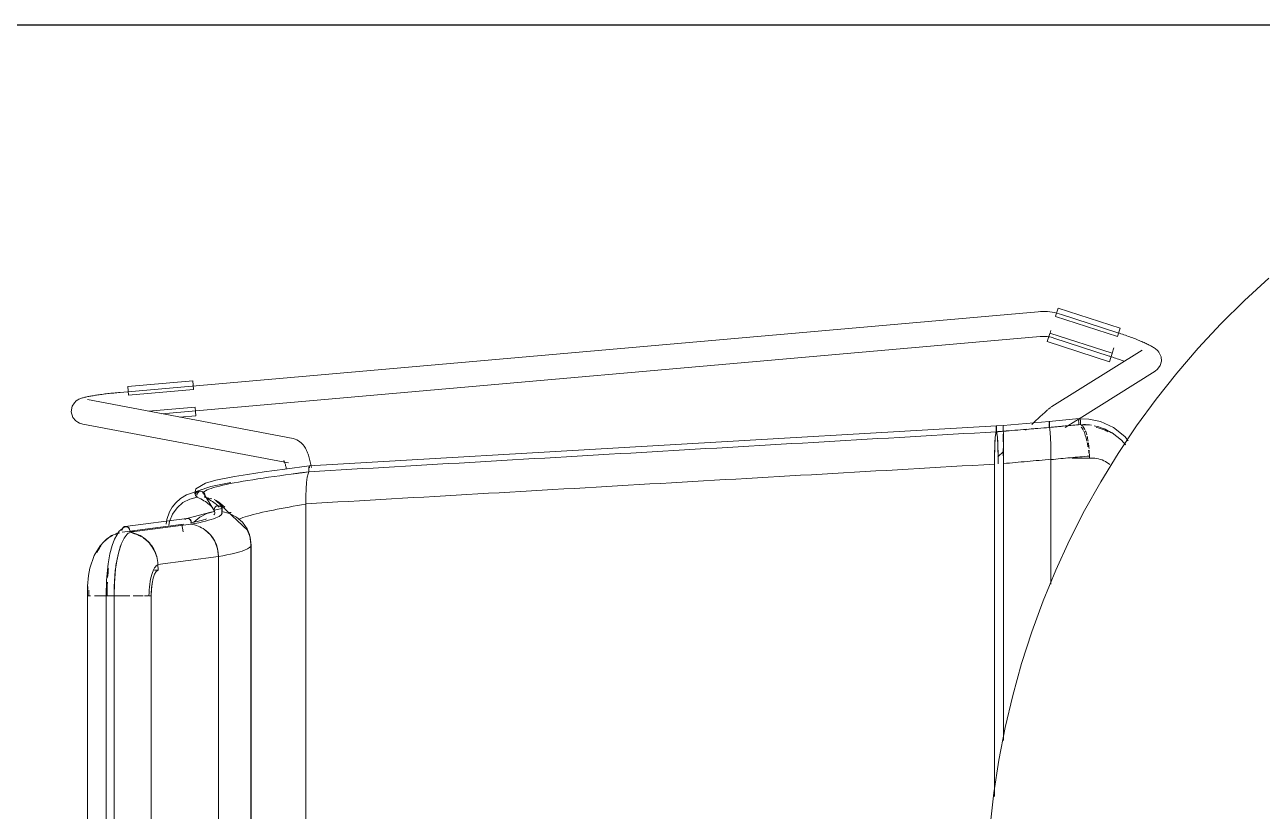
# Model space of a CAD drawing. Header units: millimetres. Extents: x 79795 to 317870, y -36033 to 97293.
# Drawn here: x 158832 to 159430, y 25576 to 25955 of the extents above; entities that cross this region are included whole.
import ezdxf

# ---------------------------------------------------------------- set-up
doc = ezdxf.new("R2010")
doc.units = ezdxf.units.MM
doc.header["$MEASUREMENT"] = 0
doc.layers.add('CSM-STL-XX-ZZ-M3-A-XXXX-00001_detached _19_04_21__rvt-1-Level 4$0$I-WALL', color=7, linetype='CONTINUOUS', lineweight=9)
doc.layers.add('I-FURN', color=8, linetype='CONTINUOUS', lineweight=9)

msp = doc.modelspace()

# ---------------------------------------------------------------- linework, layer by layer
at = {"layer": 'CSM-STL-XX-ZZ-M3-A-XXXX-00001_detached _19_04_21__rvt-1-Level 4$0$I-WALL', "lineweight": 30}
msp.add_line((157247.81, 25955.33), (161148.83, 25955.33), dxfattribs=at)
at = {"layer": 'I-FURN'}
for p, q in [((159432.99, 25832.91), (159421.17, 25822.12)), ((159330.51, 25816.5), (159331.14, 25818.45)), ((159331.14, 25818.45), (159361.15, 25808.76)), ((159421.17, 25822.12), (159409.8, 25810.87)), ((159321.46, 25816.73), (158878.13, 25777.79)), ((159321.5, 25816.74), (159321.46, 25816.74)), ((159322.64, 25816.82), (159321.5, 25816.74)), ((159323.78, 25816.85), (159322.64, 25816.82)), ((159324.92, 25816.83), (159323.78, 25816.85)), ((159326.06, 25816.77), (159324.92, 25816.83)), ((159327.2, 25816.66), (159326.06, 25816.77)), ((159328.33, 25816.51), (159327.2, 25816.66)), ((159329.46, 25816.31), (159328.33, 25816.51)), ((159330.57, 25816.07), (159329.46, 25816.31)), ((159329.83, 25814.41), (159359.84, 25804.72)), ((159329.87, 25814.52), (159330.51, 25816.5)), ((159331.68, 25815.78), (159330.57, 25816.07)), ((159332.77, 25815.45), (159331.68, 25815.78)), ((159359.59, 25806.74), (159332.77, 25815.45)), ((159326.55, 25804.25), (159327.19, 25806.22)), ((159357.24, 25796.65), (159327.23, 25806.34)), ((159327.26, 25806.43), (159327.64, 25807.6)), ((159360.05, 25806.59), (159359.59, 25806.74)), ((159360.52, 25806.81), (159359.88, 25804.84)), ((159360.79, 25806.34), (159360.05, 25806.59)), ((159361.15, 25808.76), (159360.52, 25806.81)), ((159361.52, 25806.1), (159360.79, 25806.34)), ((159362.26, 25805.85), (159361.52, 25806.1)), ((159362.98, 25805.6), (159362.26, 25805.85)), ((159409.8, 25810.87), (159398.89, 25799.17)), ((158898.16, 25767.5), (159322.51, 25804.78)), ((159322.51, 25804.78), (159323.17, 25804.83)), ((159323.17, 25804.83), (159323.83, 25804.85)), ((159323.83, 25804.85), (159324.49, 25804.84)), ((159324.49, 25804.84), (159325.15, 25804.8)), ((159325.15, 25804.8), (159325.81, 25804.74)), ((159325.81, 25804.74), (159326.47, 25804.65)), ((159325.92, 25802.29), (159326.55, 25804.25)), ((159325.92, 25802.29), (159355.93, 25792.61)), ((159326.47, 25804.65), (159327.12, 25804.54)), ((159327.12, 25804.54), (159327.77, 25804.4)), ((159327.77, 25804.4), (159328.41, 25804.24)), ((159328.41, 25804.24), (159329.04, 25804.05)), ((159329.04, 25804.05), (159329.06, 25804.04)), ((159329.06, 25804.04), (159355.88, 25795.32)), ((159363.71, 25805.35), (159362.98, 25805.6)), ((159364.42, 25805.09), (159363.71, 25805.35)), ((159365.13, 25804.84), (159364.42, 25805.09)), ((159365.83, 25804.58), (159365.13, 25804.84)), ((159366.52, 25804.33), (159365.83, 25804.58)), ((159367.19, 25804.07), (159366.52, 25804.33)), ((159367.86, 25803.82), (159367.19, 25804.07)), ((159368.51, 25803.57), (159367.86, 25803.82)), ((159369.15, 25803.31), (159368.51, 25803.57)), ((159369.78, 25803.06), (159369.15, 25803.31)), ((159370.39, 25802.81), (159369.78, 25803.06)), ((159370.98, 25802.57), (159370.39, 25802.81)), ((159371.56, 25802.32), (159370.98, 25802.57)), ((159372.13, 25802.08), (159371.56, 25802.32)), ((159372.67, 25801.84), (159372.13, 25802.08)), ((159373.2, 25801.6), (159372.67, 25801.84)), ((159373.71, 25801.37), (159373.2, 25801.6)), ((159374.2, 25801.13), (159373.71, 25801.37)), ((159374.67, 25800.9), (159374.2, 25801.13)), ((159375.13, 25800.67), (159374.67, 25800.9)), ((159375.57, 25800.44), (159375.13, 25800.67)), ((159375.99, 25800.22), (159375.57, 25800.44)), ((159376.4, 25799.98), (159375.99, 25800.22)), ((159376.8, 25799.75), (159376.4, 25799.98)), ((159371.74, 25798.25), (159328.16, 25770.94)), ((159356.21, 25795.22), (159355.88, 25795.32)), ((159356.56, 25794.56), (159355.93, 25792.61)), ((159356.9, 25794.99), (159356.21, 25795.22)), ((159357.2, 25796.53), (159356.56, 25794.56)), ((159357.59, 25794.76), (159356.9, 25794.99)), ((159357.27, 25796.75), (159358.07, 25799.23)), ((159358.28, 25794.53), (159357.59, 25794.76)), ((159358.96, 25794.29), (159358.28, 25794.53)), ((159359.63, 25794.06), (159358.96, 25794.29)), ((159360.3, 25793.82), (159359.63, 25794.06)), ((159377.2, 25799.51), (159376.8, 25799.75)), ((159377.58, 25799.25), (159377.2, 25799.51)), ((159377.97, 25798.97), (159377.58, 25799.25)), ((159378.38, 25798.66), (159377.97, 25798.97)), ((159378.8, 25798.29), (159378.38, 25798.66)), ((159379.27, 25797.83), (159378.8, 25798.29)), ((159379.79, 25797.2), (159379.27, 25797.83)), ((159380.35, 25796.29), (159379.79, 25797.2)), ((159380.87, 25794.91), (159380.35, 25796.29)), ((159381.05, 25792.93), (159380.87, 25794.91)), ((159398.89, 25799.17), (159388.45, 25787.05)), ((159341.35, 25765.05), (159378.11, 25788.08)), ((159360.95, 25793.59), (159360.3, 25793.82)), ((159361.6, 25793.35), (159360.95, 25793.59)), ((159362.24, 25793.12), (159361.6, 25793.35)), ((159362.86, 25792.88), (159362.24, 25793.12)), ((159379.24, 25788.97), (159378.11, 25788.08)), ((159379.24, 25788.97), (159380.46, 25790.7)), ((159380.46, 25790.7), (159381.05, 25792.93)), ((158881.74, 25780.6), (158913.15, 25783.36)), ((158913.15, 25783.36), (158913.33, 25781.32)), ((159388.45, 25787.05), (159378.5, 25774.51)), ((158863.37, 25775.92), (158863.89, 25776.02)), ((158863.89, 25776.02), (158864.42, 25776.11)), ((158864.42, 25776.11), (158864.97, 25776.2)), ((158864.97, 25776.2), (158865.54, 25776.29)), ((158865.54, 25776.29), (158866.13, 25776.39)), ((158866.13, 25776.39), (158866.73, 25776.48)), ((158866.73, 25776.48), (158867.35, 25776.57)), ((158867.35, 25776.57), (158867.98, 25776.66)), ((158867.98, 25776.66), (158868.63, 25776.75)), ((158868.63, 25776.75), (158869.29, 25776.83)), ((158869.29, 25776.83), (158869.97, 25776.92)), ((158869.97, 25776.92), (158870.66, 25777.01)), ((158870.66, 25777.01), (158871.36, 25777.09)), ((158871.36, 25777.09), (158872.07, 25777.17)), ((158872.07, 25777.17), (158872.78, 25777.26)), ((158872.78, 25777.26), (158873.51, 25777.33)), ((158873.51, 25777.33), (158874.24, 25777.41)), ((158874.24, 25777.41), (158874.98, 25777.49)), ((158874.98, 25777.49), (158875.73, 25777.56)), ((158875.73, 25777.56), (158876.47, 25777.64)), ((158876.47, 25777.64), (158877.22, 25777.71)), ((158877.22, 25777.71), (158877.98, 25777.77)), ((158877.98, 25777.77), (158878.13, 25777.79)), ((158881.92, 25778.56), (158881.74, 25780.6)), ((158882.1, 25776.49), (158881.92, 25778.56)), ((158882.11, 25776.37), (158913.52, 25779.13)), ((158913.33, 25781.32), (158913.51, 25779.25)), ((158854.46, 25768.4), (158854.94, 25771.17)), ((158854.94, 25771.17), (158855.98, 25772.82)), ((158855.98, 25772.82), (158856.89, 25773.68)), ((158856.89, 25773.68), (158857.59, 25774.15)), ((158857.59, 25774.15), (158858.15, 25774.46)), ((158858.15, 25774.46), (158858.63, 25774.67)), ((158858.63, 25774.67), (158859.06, 25774.84)), ((158859.06, 25774.84), (158859.46, 25774.98)), ((158859.46, 25774.98), (158859.86, 25775.11)), ((158859.86, 25775.11), (158860.25, 25775.22)), ((158860.25, 25775.22), (158860.66, 25775.33)), ((158860.66, 25775.33), (158861.07, 25775.43)), ((158861.07, 25775.43), (158861.5, 25775.54)), ((158861.5, 25775.54), (158861.94, 25775.63)), ((158861.94, 25775.63), (158862.4, 25775.73)), ((158961.58, 25755.49), (158862.28, 25774.31)), ((158862.4, 25775.73), (158862.88, 25775.83)), ((158862.88, 25775.83), (158863.37, 25775.92)), ((158914.27, 25770.68), (158891.79, 25768.71)), ((158914.28, 25770.56), (158914.46, 25768.49)), ((159326.9, 25770.02), (159326.67, 25769.83)), ((159327.13, 25770.2), (159326.9, 25770.02)), ((159327.35, 25770.37), (159327.13, 25770.2)), ((159327.58, 25770.54), (159327.35, 25770.37)), ((159327.83, 25770.73), (159327.58, 25770.54)), ((159328.16, 25770.94), (159327.83, 25770.73)), ((159378.5, 25774.51), (159369.07, 25761.59)), ((158855.29, 25765.65), (158854.46, 25768.4)), ((158855.29, 25765.65), (158856.62, 25764.08)), ((158856.62, 25764.08), (158857.7, 25763.33)), ((158906.74, 25765.76), (158914.64, 25766.45)), ((158914.46, 25768.49), (158914.64, 25766.45)), ((159320.31, 25764.1), (159319.85, 25763.66)), ((159320.77, 25764.52), (159320.31, 25764.1)), ((159321.21, 25764.93), (159320.77, 25764.52)), ((159321.65, 25765.33), (159321.21, 25764.93)), ((159322.07, 25765.73), (159321.65, 25765.33)), ((159322.49, 25766.11), (159322.07, 25765.73)), ((159322.89, 25766.48), (159322.49, 25766.11)), ((159323.28, 25766.83), (159322.89, 25766.48)), ((159323.66, 25767.17), (159323.28, 25766.83)), ((159324.02, 25767.5), (159323.66, 25767.17)), ((159324.37, 25767.82), (159324.02, 25767.5)), ((159324.71, 25768.12), (159324.37, 25767.82)), ((159325.03, 25768.41), (159324.71, 25768.12)), ((159325.34, 25768.68), (159325.03, 25768.41)), ((159325.63, 25768.94), (159325.34, 25768.68)), ((159325.91, 25769.18), (159325.63, 25768.94)), ((159326.18, 25769.41), (159325.91, 25769.18)), ((159326.43, 25769.63), (159326.18, 25769.41)), ((159326.67, 25769.83), (159326.43, 25769.63)), ((159326.89, 25763.69), (159341.38, 25765.12)), ((159334.53, 25760.77), (159340.98, 25764.81)), ((159345.95, 25764.9), (159340.49, 25764.99)), ((159351.6, 25763.69), (159345.95, 25764.9)), ((158857.7, 25763.33), (158858.5, 25762.95)), ((158858.5, 25762.95), (158859.12, 25762.74)), ((158859.12, 25762.74), (158859.63, 25762.6)), ((158859.63, 25762.6), (158860.05, 25762.52)), ((158860.05, 25762.52), (158959.34, 25743.7)), ((158969.42, 25742.3), (159301.33, 25761.59)), ((159301.23, 25758.76), (159301.02, 25757.87)), ((159301.23, 25760.21), (159301.22, 25759.72)), ((159301.22, 25759.72), (159301.22, 25759.23)), ((159301.22, 25759.23), (159301.23, 25758.76)), ((159301.24, 25760.66), (159301.23, 25760.21)), ((159301.26, 25761.04), (159301.24, 25760.66)), ((159301.28, 25761.34), (159301.26, 25761.04)), ((159301.3, 25761.52), (159301.28, 25761.34)), ((159301.33, 25761.59), (159301.3, 25761.52)), ((159304.69, 25761.86), (159301.33, 25761.59)), ((159301.36, 25761.52), (159301.33, 25761.59)), ((159301.39, 25761.33), (159301.36, 25761.52)), ((159301.41, 25761.04), (159301.39, 25761.33)), ((159301.43, 25760.66), (159301.41, 25761.04)), ((159301.44, 25760.2), (159301.43, 25760.66)), ((159301.43, 25758.75), (159301.44, 25759.22)), ((159301.64, 25757.85), (159301.43, 25758.75)), ((159301.44, 25759.71), (159301.44, 25760.2)), ((159301.44, 25759.22), (159301.44, 25759.71)), ((159304.68, 25760.93), (159304.69, 25761.31)), ((159304.69, 25761.31), (159304.68, 25760.93)), ((159304.68, 25760.48), (159304.68, 25760.93)), ((159304.68, 25760.93), (159304.68, 25760.48)), ((159304.68, 25759.99), (159304.68, 25760.48)), ((159304.68, 25760.48), (159304.68, 25759.99)), ((159304.68, 25759.49), (159304.68, 25759.99)), ((159304.68, 25759.99), (159304.68, 25759.49)), ((159304.68, 25759.02), (159304.68, 25759.49)), ((159304.68, 25759.49), (159304.68, 25759.02)), ((159304.69, 25761.87), (159326.89, 25763.69)), ((159304.69, 25761.8), (159304.69, 25761.87)), ((159304.69, 25761.87), (159304.69, 25761.8)), ((159304.69, 25761.79), (159304.69, 25761.86)), ((159304.69, 25761.86), (159304.69, 25761.8)), ((159304.69, 25761.8), (159304.7, 25761.61)), ((159304.7, 25761.61), (159304.69, 25761.8)), ((159304.69, 25761.8), (159304.69, 25761.61)), ((159304.69, 25761.6), (159304.69, 25761.79)), ((159304.69, 25761.61), (159304.69, 25761.31)), ((159304.69, 25761.31), (159304.69, 25761.6)), ((159304.7, 25761.61), (159304.7, 25761.32)), ((159304.7, 25761.32), (159304.7, 25761.61)), ((159304.7, 25761.32), (159304.7, 25760.93)), ((159304.7, 25760.94), (159304.7, 25761.32)), ((159304.7, 25760.49), (159304.7, 25760.94)), ((159304.7, 25760.93), (159304.7, 25760.48)), ((159304.7, 25760), (159304.7, 25760.49)), ((159304.7, 25760.48), (159304.7, 25759.99)), ((159304.7, 25759.5), (159304.7, 25760)), ((159304.7, 25759.99), (159304.7, 25759.5)), ((159304.7, 25759.5), (159304.7, 25759.03)), ((159304.7, 25759.03), (159304.7, 25759.5)), ((159304.7, 25759.03), (159304.71, 25758.14)), ((159304.71, 25758.14), (159304.7, 25759.03)), ((159304.71, 25758.14), (159304.73, 25756.39)), ((159304.73, 25756.39), (159304.71, 25758.14)), ((159315.93, 25759.96), (159315.43, 25759.48)), ((159318.9, 25762.77), (159318.42, 25762.32)), ((159319.38, 25763.22), (159318.9, 25762.77)), ((159319.85, 25763.66), (159319.38, 25763.22)), ((159326.8, 25762.77), (159326.79, 25762.32)), ((159326.79, 25762.31), (159326.8, 25762.76)), ((159326.79, 25762.32), (159326.79, 25761.83)), ((159326.79, 25761.82), (159326.79, 25762.31)), ((159326.79, 25761.83), (159326.79, 25761.33)), ((159326.79, 25761.33), (159326.79, 25761.82)), ((159326.79, 25761.33), (159326.8, 25760.86)), ((159326.8, 25760.85), (159326.79, 25761.33)), ((159326.84, 25763.44), (159326.82, 25763.15)), ((159326.82, 25763.15), (159326.84, 25763.44)), ((159326.87, 25763.63), (159326.84, 25763.44)), ((159326.84, 25763.44), (159326.87, 25763.63)), ((159326.89, 25763.69), (159326.87, 25763.63)), ((159326.87, 25763.63), (159326.89, 25763.69)), ((159326.92, 25763.63), (159326.89, 25763.69)), ((159326.89, 25763.69), (159326.92, 25763.62)), ((159326.94, 25763.44), (159326.92, 25763.63)), ((159326.96, 25763.14), (159326.94, 25763.44)), ((159326.94, 25763.43), (159326.96, 25763.13)), ((159326.98, 25762.76), (159326.96, 25763.14)), ((159326.96, 25763.13), (159326.98, 25762.75)), ((159326.99, 25762.3), (159326.98, 25762.76)), ((159326.98, 25762.75), (159326.99, 25762.3)), ((159326.98, 25760.84), (159326.99, 25761.31)), ((159326.99, 25761.31), (159326.98, 25760.84)), ((159327.18, 25759.95), (159326.98, 25760.84)), ((159326.98, 25760.84), (159327.18, 25759.96)), ((159327, 25761.81), (159326.99, 25762.3)), ((159326.99, 25762.3), (159327, 25761.81)), ((159326.99, 25761.31), (159327, 25761.81)), ((159327, 25761.81), (159326.99, 25761.31)), ((159327.36, 25758.22), (159327.18, 25759.95)), ((159327.18, 25759.95), (159327.35, 25758.23)), ((159327.35, 25758.23), (159327.51, 25755.78)), ((159327.51, 25755.74), (159327.36, 25758.22)), ((159357.91, 25760.79), (159351.6, 25763.69)), ((159357.2, 25758.22), (159353.52, 25760.12)), ((159361.78, 25754.72), (159357.2, 25758.22)), ((159363.44, 25756.45), (159357.91, 25760.79)), ((159369.07, 25761.59), (159360.15, 25748.31)), ((158961.58, 25755.49), (158962.56, 25755.24)), ((158962.56, 25755.24), (158963.46, 25754.87)), ((158963.46, 25754.87), (158964.25, 25754.43)), ((158964.25, 25754.43), (158964.94, 25753.95)), ((158964.94, 25753.95), (158965.53, 25753.44)), ((158965.53, 25753.44), (158966.05, 25752.92)), ((158966.05, 25752.92), (158966.51, 25752.39)), ((158966.51, 25752.39), (158966.91, 25751.86)), ((159300.67, 25753.62), (159300.54, 25750.48)), ((159300.83, 25756.12), (159300.67, 25753.62)), ((159301.02, 25757.87), (159300.83, 25756.12)), ((159301.83, 25756.1), (159301.64, 25757.85)), ((159302, 25753.6), (159301.83, 25756.1)), ((159302.12, 25750.48), (159302, 25753.6)), ((159304.64, 25753.87), (159304.66, 25756.37)), ((159304.66, 25756.37), (159304.64, 25753.88)), ((159304.66, 25756.37), (159304.66, 25757.65)), ((159304.66, 25757.65), (159304.66, 25756.37)), ((159304.73, 25756.39), (159304.74, 25753.89)), ((159304.74, 25753.89), (159304.73, 25756.39)), ((159304.74, 25753.89), (159304.75, 25750.76)), ((159304.75, 25750.76), (159304.74, 25753.89)), ((159327.62, 25752.64), (159327.51, 25755.74)), ((159327.51, 25755.74), (159327.62, 25752.71)), ((159327.69, 25749.2), (159327.62, 25752.64)), ((159327.62, 25752.64), (159327.69, 25749.2)), ((159363.73, 25752.39), (159361.78, 25754.72)), ((159365.07, 25754.41), (159363.44, 25756.45)), ((158966.91, 25751.86), (158967.27, 25751.32)), ((158967.27, 25751.32), (158967.59, 25750.78)), ((158967.59, 25750.78), (158967.88, 25750.25)), ((158967.88, 25750.25), (158968.15, 25749.69)), ((158968.15, 25749.69), (158968.4, 25749.13)), ((158968.4, 25749.13), (158968.64, 25748.56)), ((158968.64, 25748.56), (158968.86, 25747.98)), ((158968.86, 25747.98), (158969.06, 25747.39)), ((158969.06, 25747.39), (158969.26, 25746.79)), ((158969.26, 25746.79), (158969.44, 25746.17)), ((158969.44, 25746.17), (158969.61, 25745.54)), ((159300.47, 25746.92), (159300.44, 25743.14)), ((159300.54, 25750.48), (159300.47, 25746.92)), ((159304.75, 25749.2), (159302.08, 25746.63)), ((159302.2, 25746.93), (159302.12, 25750.48)), ((159302.23, 25743.25), (159302.2, 25746.93)), ((159304.63, 25747.19), (159304.64, 25750.75)), ((159304.64, 25750.75), (159304.63, 25747.19)), ((159304.75, 25747.19), (159304.75, 25750.76)), ((159304.75, 25750.75), (159304.75, 25747.19)), ((159304.75, 25747.19), (159304.75, 25743.4)), ((159304.75, 25743.4), (159304.75, 25747.19)), ((159327.7, 25749.11), (159327.72, 25745.46)), ((159327.72, 25745.34), (159327.7, 25749.1)), ((159346.27, 25747.04), (159346.27, 25745.99)), ((159360.15, 25748.31), (159351.78, 25734.67)), ((158957.57, 25740.75), (158947.64, 25739.39)), ((158957.11, 25744.92), (158957.13, 25744.9)), ((158957.13, 25744.9), (158957.17, 25744.83)), ((158957.17, 25744.83), (158957.22, 25744.74)), ((158957.22, 25744.74), (158957.29, 25744.59)), ((158957.29, 25744.59), (158957.38, 25744.39)), ((158957.38, 25744.39), (158957.48, 25744.16)), ((158957.48, 25744.16), (158957.58, 25743.89)), ((158969.42, 25742.3), (158957.57, 25740.75)), ((158957.58, 25743.89), (158957.68, 25743.59)), ((158957.68, 25743.59), (158957.79, 25743.25)), ((158957.79, 25743.25), (158957.9, 25742.89)), ((158957.9, 25742.89), (158958.01, 25742.49)), ((158958.01, 25742.49), (158958.11, 25742.07)), ((158958.11, 25742.07), (158958.22, 25741.62)), ((158958.22, 25741.62), (158958.32, 25741.15)), ((158958.32, 25741.15), (158958.41, 25740.66)), ((158969.22, 25740.9), (158969.21, 25740.4)), ((158969.21, 25740.41), (158969.22, 25740.9)), ((158969.22, 25739.91), (158969.21, 25740.41)), ((158969.21, 25740.4), (158969.22, 25739.91)), ((158969.24, 25741.35), (158969.22, 25740.9)), ((158969.22, 25740.9), (158969.24, 25741.35)), ((158969.28, 25741.74), (158969.24, 25741.35)), ((158969.24, 25741.35), (158969.28, 25741.74)), ((158969.28, 25741.74), (158969.32, 25742.04)), ((158969.32, 25742.03), (158969.28, 25741.74)), ((158969.48, 25742.24), (158969.42, 25742.3)), ((158969.42, 25742.3), (158969.48, 25742.24)), ((158969.53, 25742.06), (158969.57, 25741.77)), ((158969.57, 25741.76), (158969.53, 25742.05)), ((158969.57, 25741.77), (158969.61, 25741.39)), ((158969.6, 25741.38), (158969.57, 25741.76)), ((158969.61, 25745.54), (158969.78, 25744.9)), ((158969.78, 25744.9), (158969.93, 25744.24)), ((158969.93, 25744.24), (158970.07, 25743.57)), ((158970.07, 25743.57), (158970.21, 25742.89)), ((158970.21, 25742.89), (158970.33, 25742.2)), ((158970.33, 25742.2), (158970.45, 25741.49)), ((159300.44, 25743.14), (159300.44, 25582.56)), ((159300.44, 25582.56), (159300.44, 25743.14)), ((159304.75, 25743.4), (159304.75, 25609.66)), ((159304.75, 25609.66), (159304.75, 25743.4)), ((159327.72, 25685.23), (159327.72, 25745.34)), ((159327.72, 25745.34), (159327.72, 25685.23)), ((159347.52, 25746.05), (159337.76, 25746.05)), ((158924.28, 25735.37), (158919.29, 25733.97)), ((158931.51, 25734.19), (158921.85, 25732.29)), ((158933.3, 25737.17), (158924.28, 25735.37)), ((158939.62, 25738.21), (158933.3, 25737.17)), ((158947.64, 25739.39), (158939.62, 25738.21)), ((158968.16, 25734.29), (158967.92, 25731.19)), ((158967.92, 25731.24), (158968.15, 25734.29)), ((158968.47, 25736.79), (158968.16, 25734.29)), ((158968.16, 25734.32), (158968.47, 25736.79)), ((158968.83, 25738.53), (158968.47, 25736.79)), ((158968.47, 25736.8), (158968.83, 25738.53)), ((158968.83, 25738.53), (158969.23, 25739.44)), ((158969.23, 25739.43), (158968.83, 25738.53)), ((158969.22, 25739.91), (158969.23, 25739.43)), ((158969.23, 25739.44), (158969.22, 25739.91)), ((159351.78, 25734.67), (159343.96, 25720.72)), ((158910.13, 25728.3), (158907.31, 25726.49)), ((158921.85, 25732.29), (158910.13, 25728.3)), ((158914.65, 25731.2), (158914.12, 25729.01)), ((158914.12, 25729.01), (158914.41, 25728.09)), ((158919.29, 25733.97), (158914.65, 25731.2)), ((158915.13, 25728.16), (158915.21, 25728.65)), ((158915.2, 25728.65), (158915.13, 25728.16)), ((158915.4, 25729.11), (158915.2, 25728.65)), ((158915.21, 25728.65), (158915.4, 25729.1)), ((158915.4, 25729.1), (158915.71, 25729.49)), ((158915.71, 25729.49), (158915.4, 25729.11)), ((158916.1, 25729.8), (158915.71, 25729.49)), ((158915.71, 25729.49), (158916.1, 25729.79)), ((158916.1, 25729.79), (158916.56, 25729.99)), ((158916.55, 25729.99), (158916.1, 25729.8)), ((158917.04, 25730.06), (158916.55, 25729.99)), ((158916.56, 25729.99), (158917.04, 25730.06)), ((158917.04, 25730.06), (158917.53, 25730)), ((158917.53, 25730), (158917.04, 25730.06)), ((158917.53, 25730), (158917.98, 25729.82)), ((158917.99, 25729.82), (158917.53, 25730)), ((158917.89, 25729.86), (158923.6, 25720.48)), ((158917.98, 25729.82), (158918.39, 25729.53)), ((158918.39, 25729.53), (158917.99, 25729.82)), ((158918.39, 25729.53), (158918.7, 25729.15)), ((158918.71, 25729.15), (158918.39, 25729.53)), ((158918.7, 25729.15), (158918.91, 25728.7)), ((158918.91, 25728.7), (158918.71, 25729.15)), ((158918.91, 25728.7), (158919, 25728.21)), ((158919, 25728.21), (158918.91, 25728.7)), ((158919, 25728.21), (158918.97, 25727.71)), ((158918.98, 25727.71), (158919, 25728.21)), ((158967.92, 25731.19), (158967.76, 25727.65)), ((158967.77, 25727.72), (158967.92, 25731.19)), ((158903.28, 25722.33), (158901.94, 25720.06)), ((158905.06, 25724.49), (158903.28, 25722.33)), ((158907.31, 25726.49), (158905.06, 25724.49)), ((158908.39, 25724.54), (158905.56, 25722.06)), ((158911.71, 25726.28), (158908.39, 25724.54)), ((158915.34, 25727.19), (158911.71, 25726.28)), ((158915.34, 25727.19), (158915.17, 25727.66)), ((158915.17, 25727.66), (158915.34, 25727.19)), ((158918.97, 25727.71), (158918.82, 25727.24)), ((158918.82, 25727.24), (158918.98, 25727.71)), ((158918.82, 25727.24), (158922.43, 25726.45)), ((158922.44, 25726.46), (158918.82, 25727.24)), ((158925.76, 25724.82), (158923.55, 25726.02)), ((158923.79, 25722.14), (158924.11, 25722.52)), ((158924.1, 25722.52), (158923.79, 25722.14)), ((158924.09, 25725.75), (158939.79, 25711.15)), ((158924.09, 25725.75), (158925.76, 25724.8)), ((158924.51, 25722.82), (158924.1, 25722.52)), ((158924.11, 25722.52), (158924.51, 25722.81)), ((158924.51, 25722.81), (158924.97, 25723)), ((158924.97, 25723), (158924.51, 25722.82)), ((158924.97, 25723), (158925.46, 25723.07)), ((158925.46, 25723.07), (158924.97, 25723)), ((158925.46, 25723.07), (158925.95, 25723)), ((158925.95, 25723), (158925.46, 25723.07)), ((158928.6, 25722.41), (158925.76, 25724.82)), ((158925.76, 25724.8), (158928.6, 25722.41)), ((158925.95, 25723), (158926.41, 25722.81)), ((158926.41, 25722.82), (158925.95, 25723)), ((158926.81, 25722.52), (158926.41, 25722.82)), ((158926.41, 25722.81), (158926.81, 25722.52)), ((158926.81, 25722.52), (158927.13, 25722.14)), ((158927.13, 25722.14), (158926.81, 25722.52)), ((158967.76, 25727.65), (158967.7, 25723.88)), ((158967.7, 25723.96), (158967.76, 25727.65)), ((158967.7, 25723.88), (158967.7, 25340.49)), ((158967.7, 25340.49), (158967.7, 25723.88)), ((158880.55, 25713.06), (158910.32, 25716.92)), ((158900.65, 25716.45), (158900.35, 25714.19)), ((158901.94, 25720.06), (158900.65, 25716.45)), ((158903.39, 25718.98), (158901.98, 25715.46)), ((158905.56, 25722.06), (158903.39, 25718.98)), ((158909.65, 25716.68), (158909.26, 25716.39)), ((158910.09, 25716.87), (158909.65, 25716.68)), ((158910.56, 25716.93), (158910.09, 25716.87)), ((158910.24, 25716.9), (158921.86, 25719.87)), ((158911.02, 25716.87), (158910.56, 25716.93)), ((158911.47, 25716.68), (158911.02, 25716.87)), ((158911.85, 25716.38), (158911.47, 25716.68)), ((158912.15, 25716), (158911.85, 25716.38)), ((158916.6, 25717.58), (158913.72, 25715.08)), ((158919.99, 25719.34), (158916.6, 25717.58)), ((158923.71, 25720.23), (158919.99, 25719.34)), ((158921.86, 25719.87), (158923.72, 25720.2)), ((158927.31, 25721.74), (158923.42, 25720.91)), ((158923.59, 25721.69), (158923.51, 25721.2)), ((158923.51, 25721.19), (158923.59, 25721.68)), ((158923.51, 25721.2), (158923.54, 25720.7)), ((158923.55, 25720.7), (158923.51, 25721.19)), ((158923.51, 25720.2), (158923.71, 25720.23)), ((158923.54, 25720.7), (158923.71, 25720.23)), ((158923.71, 25720.23), (158923.55, 25720.7)), ((158923.59, 25721.68), (158923.79, 25722.14)), ((158923.79, 25722.14), (158923.59, 25721.69)), ((158927.13, 25722.14), (158927.33, 25721.68)), ((158927.33, 25721.69), (158927.13, 25722.14)), ((158927.18, 25722.04), (158927.23, 25719.16)), ((158927.37, 25720.7), (158927.21, 25720.23)), ((158927.21, 25720.23), (158927.37, 25720.7)), ((158930.93, 25719.34), (158927.21, 25720.23)), ((158927.41, 25721.2), (158927.33, 25721.69)), ((158927.33, 25721.68), (158927.41, 25721.19)), ((158927.37, 25720.7), (158927.41, 25721.2)), ((158927.41, 25721.19), (158927.37, 25720.7)), ((158934.32, 25717.58), (158930.93, 25719.34)), ((158930.93, 25719.33), (158934.32, 25717.58)), ((158934.32, 25717.58), (158937.19, 25715.07)), ((158937.2, 25715.08), (158934.32, 25717.58)), ((159343.96, 25720.72), (159336.7, 25706.46)), ((158877.66, 25710.81), (158875.36, 25706.98)), ((158880.05, 25712.71), (158877.66, 25710.81)), ((158878.99, 25710.22), (158908.68, 25714.07)), ((158884.96, 25711), (158882.52, 25710.68)), ((158912.23, 25714.09), (158882.53, 25710.25)), ((158901.62, 25713.72), (158901.99, 25715.46)), ((158901.98, 25715.46), (158901.62, 25713.72)), ((158907.9, 25713.94), (158908.59, 25710.45)), ((158912.34, 25715.55), (158912.15, 25716)), ((158912.42, 25715.06), (158912.34, 25715.55)), ((158912.38, 25714.56), (158912.42, 25715.06)), ((158921.73, 25708.97), (158918.99, 25711.46)), ((158937.19, 25715.07), (158939.36, 25711.94)), ((158939.37, 25711.94), (158937.2, 25715.08)), ((158939.19, 25712.25), (158940.91, 25707.79)), ((158939.36, 25711.94), (158940.73, 25708.37)), ((158940.73, 25708.37), (158939.37, 25711.94)), ((158939.79, 25711.15), (158940.49, 25709.23)), ((158870.22, 25705.68), (158868.38, 25703.7)), ((158872.29, 25707.35), (158870.22, 25705.68)), ((158874.55, 25708.68), (158872.29, 25707.35)), ((158875.36, 25706.98), (158874.17, 25703.82)), ((158878.5, 25704.28), (158877.41, 25700.85)), ((158923.81, 25705.86), (158921.73, 25708.97)), ((158925.13, 25702.31), (158923.81, 25705.86)), ((158940.73, 25708.37), (158941.2, 25704.58)), ((158941.2, 25704.58), (158940.73, 25708.37)), ((158940.91, 25707.79), (158941.35, 25704.04)), ((158941.2, 25704.58), (158941.2, 25359.79)), ((158941.2, 25359.79), (158941.2, 25704.58)), ((159336.7, 25706.46), (159330.02, 25691.92)), ((158865.51, 25698.99), (158863.49, 25692.84)), ((158868.38, 25703.7), (158865.51, 25698.99)), ((158873.09, 25699.77), (158872.22, 25695.06)), ((158874.17, 25703.82), (158873.09, 25699.77)), ((158877.41, 25700.85), (158876.44, 25696.41)), ((158896.33, 25694.68), (158925.61, 25698.54)), ((158925.61, 25698.54), (158925.13, 25702.31)), ((158925.61, 25698.54), (158925.61, 25365.83)), ((158925.61, 25365.83), (158925.61, 25698.54)), ((158941.36, 25665.13), (158941.36, 25704.04)), ((158863.49, 25692.84), (158862.84, 25689.34)), ((158872.22, 25695.06), (158871.42, 25687.17)), ((158875.85, 25692.4), (158875.31, 25685.84)), ((158876.44, 25696.41), (158875.85, 25692.4)), ((158896.4, 25691.97), (158896.33, 25694.68)), ((158862.84, 25689.34), (158862.32, 25684.13)), ((158871.42, 25687.17), (158871.28, 25679.61)), ((158893.57, 25685.5), (158894.08, 25687.99)), ((158894.08, 25687.99), (158894.75, 25689.97)), ((158896.4, 25691.97), (158894.73, 25691.97)), ((158894.75, 25689.97), (158895.54, 25691.33)), ((158895.54, 25691.33), (158896.4, 25691.97)), ((159330.02, 25691.92), (159323.93, 25677.13)), ((158862.32, 25684.13), (158862.24, 25679.61)), ((158875.31, 25685.84), (158875.24, 25679.61)), ((158893.14, 25679.61), (158893.25, 25682.65)), ((158893.25, 25682.65), (158893.57, 25685.5)), ((158862.41, 25679.61), (158862.24, 25679.61)), ((158862.24, 25679.61), (158862.24, 25384.76)), ((158862.26, 25679.61), (158863.73, 25679.61)), ((158865.76, 25679.61), (158868.34, 25679.61)), ((158871.52, 25679.61), (158868.49, 25679.61)), ((158868.5, 25679.61), (158871.52, 25679.61)), ((158871.34, 25679.61), (158871.28, 25679.61)), ((158871.28, 25679.61), (158871.28, 25384.76)), ((158871.28, 25679.61), (158875.13, 25679.61)), ((158871.54, 25679.61), (158871.34, 25679.61)), ((158871.85, 25679.61), (158871.54, 25679.61)), ((158872.24, 25679.61), (158871.85, 25679.61)), ((158872.69, 25679.61), (158872.24, 25679.61)), ((158873.18, 25679.61), (158872.69, 25679.61)), ((158873.68, 25679.61), (158873.18, 25679.61)), ((158874.15, 25679.61), (158873.68, 25679.61)), ((158874.57, 25679.61), (158874.15, 25679.61)), ((158874.9, 25679.61), (158874.57, 25679.61)), ((158875.13, 25679.61), (158874.9, 25679.61)), ((158879.02, 25679.61), (158875.21, 25679.61)), ((158875.21, 25679.61), (158879.02, 25679.61)), ((158875.24, 25384.76), (158875.24, 25679.61)), ((158879.21, 25679.61), (158882.77, 25679.61)), ((158884.4, 25679.61), (158886.24, 25679.61)), ((158886.72, 25679.61), (158886.17, 25679.61)), ((158886.76, 25679.61), (158889.23, 25679.61)), ((158889.81, 25679.61), (158891.55, 25679.61)), ((158893.08, 25679.61), (158893.08, 25384.76)), ((158893.14, 25384.76), (158893.14, 25679.61)), ((159323.93, 25677.13), (159318.43, 25662.1)), ((158941.36, 25360.33), (158941.36, 25665.13)), ((159318.43, 25662.1), (159313.54, 25646.87)), ((159313.54, 25646.87), (159309.26, 25631.46)), ((159309.26, 25631.46), (159305.6, 25615.88)), ((159305.6, 25615.88), (159302.56, 25600.17)), ((159302.56, 25600.17), (159300.16, 25584.35)), ((159300.16, 25584.35), (159298.39, 25568.45))]:
    msp.add_line(p, q, dxfattribs=at)
for centre, major_axis, ratio, start_param, end_param in [((158910.55, 25714.97), (0, -1.96), 0.955139, 1.359855, 3.903556), ((158910.54, 25698.41), (0, -15.78), 0.955139, 2.787556, 3.029056), ((158910.54, 25698.41), (0, -15.78), 0.955139, 2.545839, 2.787386), ((158910.54, 25698.41), (0, -15.78), 0.955139, 1.579038, 2.545717), ((158866.51, 25679.61), (0, -12.4), 0.287441, 4.492176, 4.712389), ((158877.99, 25679.61), (15.75, 0), 0.000004, 0.290246, 0.472486)]:
    msp.add_ellipse(centre, major_axis=major_axis, ratio=ratio, start_param=start_param, end_param=end_param, dxfattribs=at)
for points, knots in [([(159341.21, 25762.18), (159341.22, 25762.4), (159341.21, 25762.89), (159341.12, 25763.64), (159340.97, 25764.3), (159340.8, 25764.74), (159340.68, 25764.89), (159340.64, 25764.93)], [-1, -1, -1, -1, -0.90625, -0.8125, -0.71875, -0.625, -0.5625, -0.5625, -0.5625, -0.5625]), ([(159341.53, 25765.07), (159341.55, 25765.05), (159341.6, 25765), (159341.68, 25764.9), (159341.78, 25764.71), (159341.88, 25764.38), (159341.95, 25763.99), (159341.99, 25763.63), (159342.01, 25763.26), (159342, 25762.81), (159341.97, 25762.46), (159341.94, 25762.28)], [0.5555556, 0.5555556, 0.5555556, 0.5555556, 0.5833333, 0.6180556, 0.6527778, 0.7222222, 0.7916667, 0.8263889, 0.8611111, 0.9305556, 1, 1, 1, 1]), ([(159300.44, 25743.14), (159300.44, 25744.41), (159300.46, 25746.96), (159300.53, 25750.56), (159300.66, 25753.73), (159300.88, 25757.09), (159301.09, 25758.48), (159301.23, 25758.76)], [-1, -1, -1, -1, -0.833333, -0.666667, -0.5, -0.333333, 0, 0, 0, 0]), ([(159301.23, 25758.76), (159301.23, 25758.98), (159301.22, 25759.47), (159301.22, 25760.1), (159301.23, 25760.57), (159301.25, 25760.98), (159301.28, 25761.43), (159301.31, 25761.59), (159301.33, 25761.59)], [-1, -1, -1, -1, -0.90625, -0.8125, -0.765625, -0.71875, -0.625, -0.501507, -0.501507, -0.501507, -0.501507]), ([(159301.33, 25761.59), (159301.35, 25761.59), (159301.38, 25761.45), (159301.41, 25761.06), (159301.43, 25760.67), (159301.44, 25760.21), (159301.44, 25759.72), (159301.44, 25759.21), (159301.44, 25758.9), (159301.43, 25758.75)], [-0.5, -0.5, -0.5, -0.5, -0.375, -0.3125, -0.25, -0.1875, -0.125, -0.0625, 0, 0, 0, 0]), ([(159301.43, 25758.75), (159301.58, 25758.46), (159301.78, 25757.07), (159302, 25753.71), (159302.13, 25750.56), (159302.21, 25747), (159302.23, 25744.49), (159302.23, 25743.25)], [-1, -1, -1, -1, -0.6666667, -0.5, -0.3333333, -0.1666667, -0.003964, -0.003964, -0.003964, -0.003964]), ([(159320.69, 25760.35), (159319.04, 25760.21), (159313.71, 25759.77), (159308.37, 25759.33), (159304.68, 25759.02)], [0.2766114, 0.2766114, 0.2766114, 0.2766114, 0.5, 1, 1, 1, 1]), ([(159341.94, 25762.28), (159342.33, 25762.13), (159343.08, 25761.57), (159343.77, 25760.44), (159344.09, 25759.76)], [0, 0, 0, 0, 0.1666667, 0.3309695, 0.3309695, 0.3309695, 0.3309695]), ([(159348.51, 25761.7), (159350.63, 25761.26), (159353.69, 25760.26), (159356.44, 25758.64), (159357.29, 25758.06)], [0.1763318, 0.1763318, 0.1763318, 0.1763318, 0.3333333, 0.4070113, 0.4070113, 0.4070113, 0.4070113]), ([(159355.28, 25758.75), (159354.69, 25759.09), (159352.84, 25760.11), (159350.86, 25760.61), (159349.49, 25760.83)], [0.6175454, 0.6175454, 0.6175454, 0.6175454, 0.6666667, 0.7702374, 0.7702374, 0.7702374, 0.7702374]), ([(159346.27, 25745.99), (159348.66, 25746.21), (159352.26, 25745.58), (159355.26, 25743.65), (159356.17, 25742.89)], [0, 0, 0, 0, 0.3333333, 0.5, 0.5, 0.5, 0.5]), ([(158917.94, 25729.07), (158918.14, 25729.47), (158919.73, 25730.9), (158928.03, 25733.34), (158946.47, 25736.39), (158961.68, 25738.42), (158969.23, 25739.43)], [0.1500589, 0.1500589, 0.1500589, 0.1500589, 0.25, 0.5, 0.75, 1, 1, 1, 1]), ([(158915.34, 25727.19), (158913.78, 25728.21), (158914.01, 25729.47), (158916.92, 25730.73), (158917.55, 25730.96)], [0, 0, 0, 0, 0.25, 0.3070827, 0.3070827, 0.3070827, 0.3070827]), ([(158923.42, 25720.91), (158922.95, 25721.84), (158921.17, 25723.93), (158917.74, 25726.03), (158915.34, 25727.19)], [0.0974617, 0.0974617, 0.0974617, 0.0974617, 0.5, 1, 1, 1, 1]), ([(158925.95, 25722.36), (158925.56, 25722.82), (158923.89, 25724.44), (158921.23, 25726.07), (158918.82, 25727.24)], [0.3036932, 0.3036932, 0.3036932, 0.3036932, 0.5, 1, 1, 1, 1]), ([(158935.43, 25716.59), (158936.58, 25717.07), (158940.82, 25718.53), (158951.54, 25720.97), (158962.32, 25722.91), (158967.7, 25723.88)], [0.375, 0.375, 0.375, 0.375, 0.5, 0.75, 1, 1, 1, 1]), ([(158882.71, 25711.1), (158882.7, 25711.24), (158882.68, 25711.46), (158882.59, 25711.76), (158882.48, 25712.02), (158882.28, 25712.34), (158881.98, 25712.66), (158881.61, 25712.89), (158881.25, 25713.03), (158880.94, 25713.08), (158880.67, 25713.08), (158880.4, 25713.05), (158880.16, 25712.97), (158879.91, 25712.86), (158879.61, 25712.67), (158879.3, 25712.34), (158879.08, 25711.95), (158878.98, 25711.59), (158878.95, 25711.33), (158878.94, 25711.17), (158878.94, 25711.1)], [0.1111111, 0.1111111, 0.1111111, 0.1111111, 0.1666667, 0.1944444, 0.2222222, 0.2777778, 0.3333333, 0.3888889, 0.4444444, 0.4791667, 0.5138889, 0.5486111, 0.5833333, 0.6180556, 0.6527778, 0.7222222, 0.7916667, 0.8263889, 0.8611111, 0.8888889, 0.8888889, 0.8888889, 0.8888889]), ([(158878.96, 25711.01), (158878.96, 25711.17), (158879, 25711.46), (158879.15, 25711.85), (158879.4, 25712.26), (158879.93, 25712.71), (158880.79, 25712.97), (158881.58, 25712.74), (158882.11, 25712.34), (158882.43, 25711.96), (158882.57, 25711.65), (158882.62, 25711.49)], [-0.875, -0.875, -0.875, -0.875, -0.8125, -0.765625, -0.71875, -0.625, -0.5, -0.375, -0.3125, -0.25, -0.1875, -0.1875, -0.1875, -0.1875]), ([(158869.11, 25704.32), (158868.58, 25703.59), (158867.86, 25702.34), (158867.23, 25701), (158867.03, 25700.49)], [0.5455526, 0.5455526, 0.5455526, 0.5455526, 0.6666667, 0.739481, 0.739481, 0.739481, 0.739481]), ([(158877.78, 25710.01), (158877.04, 25709.85), (158875.17, 25709.29), (158872.34, 25707.75), (158870.5, 25706.07), (158869.73, 25705.11)], [0.0634811, 0.0634811, 0.0634811, 0.0634811, 0.1666667, 0.3333333, 0.5, 0.5, 0.5, 0.5]), ([(158875.21, 25679.61), (158875.16, 25681.96), (158875.24, 25686.61), (158875.87, 25693.46), (158876.96, 25699.57), (158877.97, 25702.78), (158878.5, 25704.27)], [0.0000052, 0.0000052, 0.0000052, 0.0000052, 0.1666667, 0.3333333, 0.5, 0.6602535, 0.6602535, 0.6602535, 0.6602535]), ([(158889.41, 25707.41), (158891.46, 25705.98), (158893.97, 25703.03), (158895.53, 25699.46), (158895.78, 25698.21)], [-0.6666667, -0.6666667, -0.6666667, -0.6666667, -0.3333333, -0.1666667, -0.1666667, -0.1666667, -0.1666667]), ([(158925.61, 25698.54), (158931.33, 25699.55), (158938.97, 25701.38), (158941.36, 25703.21), (158941.35, 25704.04)], [0, 0, 0, 0, 0.5, 0.9107153, 0.9107153, 0.9107153, 0.9107153])]:
    msp.add_open_spline(points, degree=3, knots=knots, dxfattribs=at)
for points in [[(159301.23, 25758.76), (159245.83, 25755.54), (159135.07, 25749.1), (159024.47, 25742.66), (158969.23, 25739.44)], [(159301.23, 25758.76), (159301.81, 25758.8), (159302.97, 25758.89), (159304.12, 25758.98), (159304.7, 25759.03)], [(159301.43, 25758.75), (159301.97, 25758.79), (159303.06, 25758.88), (159304.14, 25758.97), (159304.68, 25759.02)], [(159326.98, 25760.84), (159323.28, 25760.54), (159315.85, 25759.93), (159308.42, 25759.33), (159304.7, 25759.03)], [(159326.98, 25760.84), (159329.51, 25761.08), (159334.55, 25761.56), (159339.5, 25762.04), (159341.94, 25762.28)], [(159326.99, 25760.87), (159329.3, 25761.1), (159331.61, 25761.33), (159333.88, 25761.56)], [(159343.25, 25759.69), (159342.94, 25760.33), (159342.62, 25760.73), (159342.3, 25761.06)], [(159345.45, 25762.05), (159344.56, 25762.16), (159343.67, 25762.18), (159342.77, 25762.17)], [(159345.06, 25754.23), (159344.58, 25756.29), (159344, 25758.36), (159343.37, 25759.45)], [(159343.48, 25762.25), (159344.74, 25762.23), (159345.99, 25762.13), (159347.24, 25761.95)], [(159344.31, 25759.28), (159344.56, 25758.69), (159344.79, 25758.03), (159344.99, 25757.3)], [(159345.17, 25756.63), (159345.36, 25755.89), (159345.52, 25755.08), (159345.67, 25754.24)], [(159345.59, 25751.56), (159345.48, 25752.25), (159345.35, 25752.9), (159345.21, 25753.57)], [(159345.81, 25753.4), (159345.93, 25752.55), (159346.05, 25751.67), (159346.11, 25750.76)], [(159362.6, 25753.78), (159363.01, 25753.35), (159363.4, 25752.91), (159363.78, 25752.45)], [(159327.72, 25745.34), (159330.86, 25745.65), (159337.11, 25746.24), (159343.25, 25746.78), (159346.27, 25747.04)], [(159346.04, 25748.46), (159345.98, 25748.93), (159345.92, 25749.4), (159345.86, 25749.87)], [(159346.18, 25749.82), (159346.23, 25748.92), (159346.27, 25747.99), (159346.27, 25747.04)], [(159346.27, 25745.99), (159346.78, 25746.04), (159347.29, 25746.06), (159347.8, 25746.05)], [(159133.95, 25733.55), (159189.41, 25736.75), (159244.91, 25739.94), (159300.44, 25743.14)], [(159304.75, 25743.4), (159308.59, 25743.74), (159312.42, 25744.09), (159316.25, 25744.43)], [(159316.25, 25744.43), (159320.08, 25744.78), (159323.9, 25745.12), (159327.72, 25745.46)], [(158960.67, 25738.34), (158963.5, 25738.7), (158966.36, 25739.06), (158969.22, 25739.42)], [(158967.7, 25723.96), (159023.07, 25727.16), (159078.49, 25730.35), (159133.95, 25733.55)], [(158912.02, 25714.72), (158915.14, 25715.37), (158918.06, 25716.03), (158919.78, 25716.69)], [(158912.23, 25714.09), (158917.73, 25715.11), (158925.79, 25717.16), (158927.76, 25719.2), (158927.21, 25720.23)], [(158923.29, 25718.59), (158923.86, 25719.14), (158924, 25719.68), (158923.71, 25720.23)], [(158930.27, 25719.67), (158930.74, 25719.73), (158931.2, 25719.78), (158931.68, 25719.84)], [(158896.33, 25694.68), (158896.29, 25695.97), (158895.93, 25698.48), (158894.51, 25702.08), (158892.32, 25705.22), (158889.49, 25707.75), (158886.15, 25709.52), (158883.77, 25710.1), (158882.53, 25710.25)], [(158875.65, 25709.16), (158876.3, 25709.41), (158876.98, 25709.58), (158877.66, 25709.72)], [(158878.57, 25704.45), (158879.14, 25705.91), (158880.4, 25708.38), (158881.81, 25709.69), (158882.54, 25710.04)], [(158884.04, 25709.78), (158884.75, 25709.63), (158885.44, 25709.42), (158886.12, 25709.16)], [(158886.14, 25709.15), (158886.79, 25708.9), (158887.43, 25708.6), (158888.05, 25708.27)], [(158941.35, 25704.04), (158941.35, 25704.22), (158941.3, 25704.4), (158941.2, 25704.58)], [(158872.05, 25688.42), (158872.16, 25689.9), (158872.31, 25691.35), (158872.49, 25692.76)], [(158892.01, 25679.61), (158892.04, 25681.51), (158892.3, 25685.24), (158893.26, 25690.04), (158894.66, 25693.36), (158895.76, 25694.31), (158896.32, 25694.43)], [(158894.03, 25687.99), (158893.48, 25685.93), (158893.2, 25683.22), (158893.1, 25680.45)], [(158862.33, 25679.61), (158862.32, 25681.19), (158862.4, 25682.69), (158862.54, 25684.12)], [(158871.81, 25679.61), (158871.77, 25681.83), (158871.8, 25684.03), (158871.91, 25686.21)]]:
    msp.add_open_spline(points, degree=3, dxfattribs=at)

doc.saveas('drawing.dxf')
